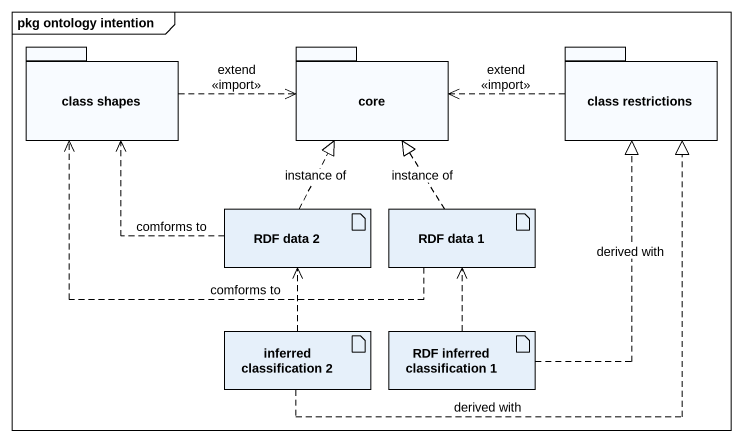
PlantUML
@startuml
mainframe pkg ontology intention
package "class shapes" as class_shapes {
}
package core {
}
package "class restrictions" as class_restrictions {
}
artifact "RDF data 2" as RDF_data_2
artifact "RDF data 1" as RDF_data_1
artifact "inferred classification 2" as inferred_classification_2
artifact "RDF inferred classification 1" as RDF_inferred_classification
class_shapes .right.> core : extend\n<<import>>
class_restrictions .left.> core : extend\n<<import>>
RDF_data_2 .up.> class_shapes : comforms to
RDF_data_2 .up.|> core : instance of
RDF_data_1 .left.> class_shapes : comforms to
RDF_data_1 .up.|> core : instance of
inferred_classification_2 .up.|> class_restrictions : derived with
inferred_classification_2 .up.> RDF_data_2
RDF_inferred_classification .up.|> class_restrictions : derived with
RDF_inferred_classification .up.> RDF_data_1
@enduml
